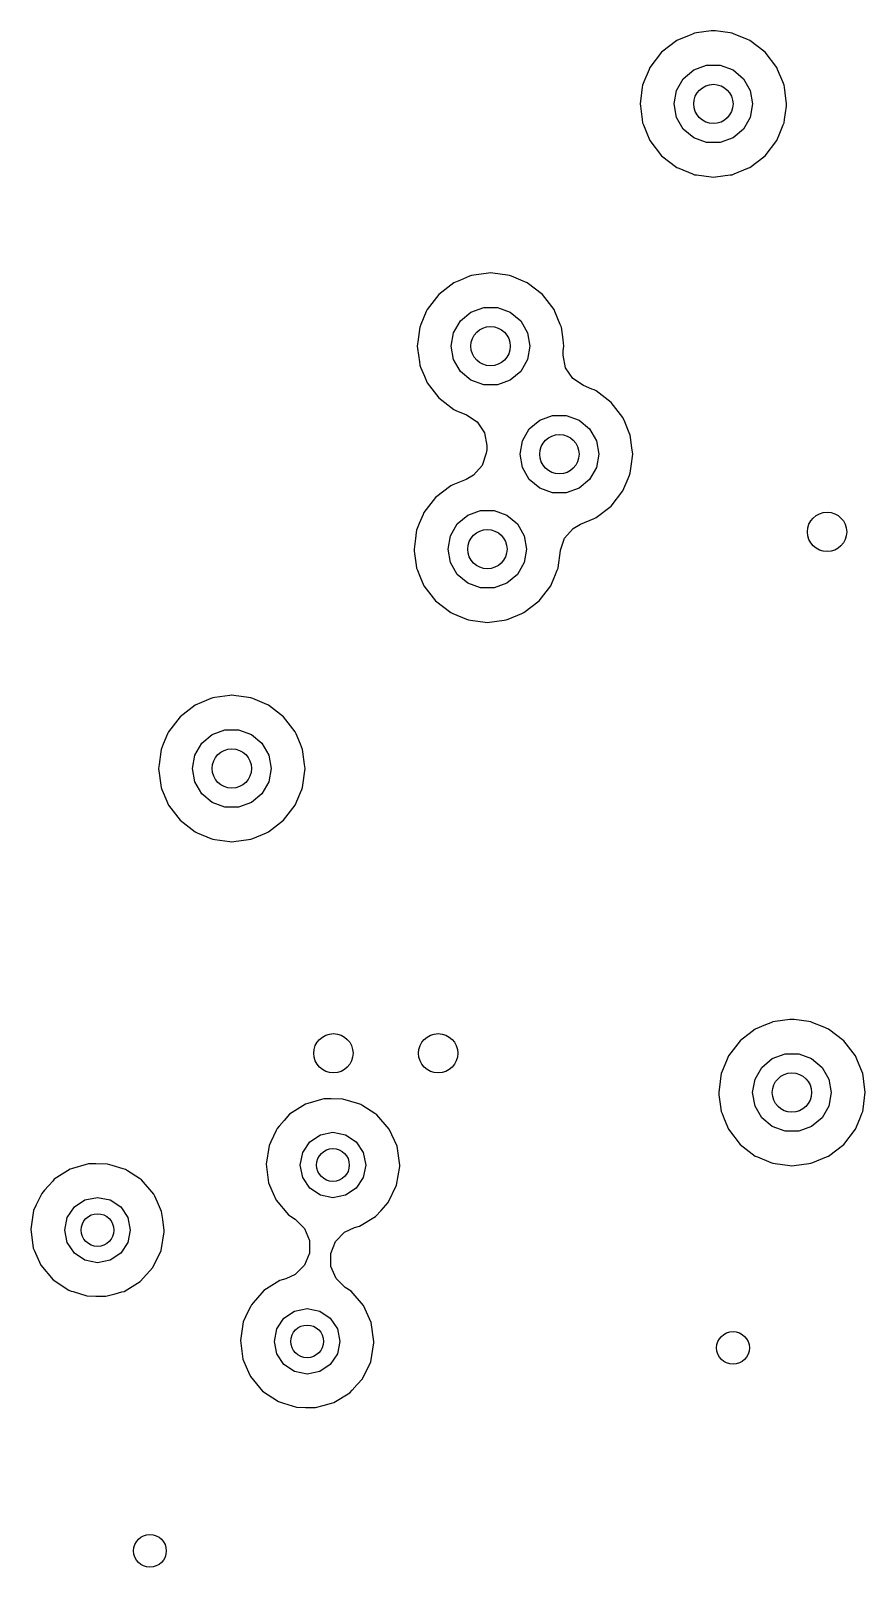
# Model space of a CAD drawing. Extents: x 0.99 to 4.24, y -7.27 to -4.02.
# Drawn here: x 3.1099 to 3.3606, y -5.7726 to -5.3107 of the extents above; entities that cross this region are included whole.
import ezdxf

# ---------------------------------------------------------------- set-up
doc = ezdxf.new("R2010")
doc.units = 0
doc.header["$MEASUREMENT"] = 0
doc.layers.add('BLACK', color=7, linetype='CONTINUOUS')

msp = doc.modelspace()

# ---------------------------------------------------------------- linework, layer by layer
at = {"layer": 'BLACK', "linetype": 'CONTINUOUS'}
for p, q in [((3.30769, -5.31206), (3.30395, -5.31361)), ((3.30866, -5.31166), (3.30769, -5.31206)), ((3.30926, -5.31141), (3.30866, -5.31166)), ((3.30866, -5.31166), (3.30866, -5.31166)), ((3.30991, -5.31132), (3.30926, -5.31141)), ((3.31431, -5.31074), (3.30991, -5.31132)), ((3.30991, -5.31132), (3.30991, -5.31132)), ((3.31496, -5.31066), (3.31431, -5.31074)), ((3.31561, -5.31074), (3.31496, -5.31066)), ((3.32001, -5.31132), (3.31561, -5.31074)), ((3.32066, -5.31141), (3.32001, -5.31132)), ((3.32001, -5.31132), (3.32001, -5.31132)), ((3.32126, -5.31166), (3.32066, -5.31141)), ((3.325, -5.31321), (3.32126, -5.31166)), ((3.32126, -5.31166), (3.32126, -5.31166)), ((3.29939, -5.31711), (3.29589, -5.32167)), ((3.30395, -5.31361), (3.29939, -5.31711)), ((3.32597, -5.31361), (3.325, -5.31321)), ((3.33053, -5.31711), (3.32597, -5.31361)), ((3.33403, -5.32167), (3.33053, -5.31711)), ((3.29589, -5.32167), (3.29564, -5.32227)), ((3.30906, -5.32245), (3.31291, -5.32105)), ((3.31291, -5.32105), (3.31701, -5.32105)), ((3.31701, -5.32105), (3.32087, -5.32245)), ((3.33428, -5.32227), (3.33403, -5.32167)), ((3.29409, -5.32601), (3.29369, -5.32698)), ((3.29564, -5.32227), (3.29409, -5.32601)), ((3.30386, -5.32864), (3.30591, -5.32509)), ((3.30591, -5.32509), (3.30906, -5.32245)), ((3.32087, -5.32245), (3.32401, -5.32509)), ((3.32401, -5.32509), (3.32606, -5.32864)), ((3.33583, -5.32601), (3.33428, -5.32227)), ((3.33623, -5.32698), (3.33583, -5.32601)), ((3.29338, -5.32936), (3.29294, -5.33268)), ((3.29361, -5.32763), (3.29338, -5.32936)), ((3.29369, -5.32698), (3.29361, -5.32763)), ((3.29361, -5.32763), (3.29361, -5.32763)), ((3.30315, -5.33268), (3.30386, -5.32864)), ((3.32606, -5.32864), (3.32677, -5.33268)), ((3.33631, -5.32763), (3.33623, -5.32698)), ((3.33654, -5.32936), (3.33631, -5.32763)), ((3.33631, -5.32763), (3.33631, -5.32763)), ((3.33698, -5.33268), (3.33654, -5.32936)), ((3.29294, -5.33268), (3.29303, -5.33332)), ((3.29303, -5.33332), (3.29356, -5.33738)), ((3.30386, -5.33672), (3.30315, -5.33268)), ((3.32677, -5.33268), (3.32606, -5.33672)), ((3.33636, -5.33738), (3.33689, -5.33332)), ((3.33689, -5.33332), (3.33698, -5.33268)), ((3.29356, -5.33738), (3.29369, -5.33838)), ((3.29369, -5.33838), (3.29394, -5.33898)), ((3.29394, -5.33898), (3.29394, -5.33898)), ((3.29394, -5.33898), (3.29496, -5.34143)), ((3.30591, -5.34027), (3.30386, -5.33672)), ((3.30906, -5.34291), (3.30591, -5.34027)), ((3.32401, -5.34027), (3.32087, -5.34291)), ((3.32606, -5.33672), (3.32401, -5.34027)), ((3.33497, -5.34143), (3.33598, -5.33898)), ((3.33598, -5.33898), (3.33623, -5.33838)), ((3.33598, -5.33898), (3.33598, -5.33898)), ((3.33623, -5.33838), (3.33636, -5.33738)), ((3.29496, -5.34143), (3.29589, -5.34369)), ((3.29589, -5.34369), (3.29939, -5.34825)), ((3.31291, -5.34431), (3.30906, -5.34291)), ((3.31701, -5.34431), (3.31291, -5.34431)), ((3.32087, -5.34291), (3.31701, -5.34431)), ((3.33053, -5.34825), (3.33403, -5.34369)), ((3.33403, -5.34369), (3.33497, -5.34143)), ((3.29939, -5.34825), (3.30395, -5.35175)), ((3.32597, -5.35175), (3.33053, -5.34825)), ((3.30395, -5.35175), (3.30455, -5.352)), ((3.30455, -5.352), (3.30866, -5.3537)), ((3.30866, -5.3537), (3.30866, -5.3537)), ((3.30866, -5.3537), (3.30926, -5.35395)), ((3.30926, -5.35395), (3.30991, -5.35403)), ((3.30991, -5.35403), (3.30991, -5.35403)), ((3.30991, -5.35403), (3.31431, -5.35461)), ((3.31561, -5.35461), (3.32001, -5.35403)), ((3.32001, -5.35403), (3.32066, -5.35395)), ((3.32001, -5.35403), (3.32001, -5.35403)), ((3.32066, -5.35395), (3.32126, -5.3537)), ((3.32126, -5.3537), (3.32537, -5.352)), ((3.32126, -5.3537), (3.32126, -5.3537)), ((3.32537, -5.352), (3.32597, -5.35175)), ((3.31431, -5.35461), (3.31496, -5.3547)), ((3.31496, -5.3547), (3.31561, -5.35461)), ((3.23702, -5.38644), (3.23246, -5.38994)), ((3.23898, -5.38563), (3.23702, -5.38644)), ((3.24173, -5.38449), (3.23898, -5.38563)), ((3.24233, -5.38424), (3.24173, -5.38449)), ((3.24173, -5.38449), (3.24173, -5.38449)), ((3.24298, -5.38416), (3.24233, -5.38424)), ((3.24738, -5.38358), (3.24298, -5.38416)), ((3.24298, -5.38416), (3.24298, -5.38416)), ((3.24803, -5.38349), (3.24738, -5.38358)), ((3.24868, -5.38358), (3.24803, -5.38349)), ((3.25308, -5.38416), (3.24868, -5.38358)), ((3.25373, -5.38424), (3.25308, -5.38416)), ((3.25308, -5.38416), (3.25308, -5.38416)), ((3.25433, -5.38449), (3.25373, -5.38424)), ((3.25709, -5.38564), (3.25433, -5.38449)), ((3.25433, -5.38449), (3.25433, -5.38449)), ((3.25904, -5.38644), (3.25709, -5.38564)), ((3.2636, -5.38994), (3.25904, -5.38644)), ((3.23246, -5.38994), (3.22896, -5.3945)), ((3.2671, -5.3945), (3.2636, -5.38994)), ((3.22871, -5.39511), (3.22711, -5.39897)), ((3.22896, -5.3945), (3.22871, -5.39511)), ((3.23898, -5.39792), (3.24213, -5.39528)), ((3.24213, -5.39528), (3.24598, -5.39388)), ((3.24598, -5.39388), (3.25008, -5.39388)), ((3.25008, -5.39388), (3.25394, -5.39528)), ((3.25394, -5.39528), (3.25708, -5.39792)), ((3.26735, -5.39511), (3.2671, -5.3945)), ((3.26895, -5.39897), (3.26735, -5.39511)), ((3.22668, -5.40046), (3.22627, -5.40354)), ((3.22676, -5.39981), (3.22668, -5.40046)), ((3.22668, -5.40046), (3.22668, -5.40046)), ((3.22711, -5.39897), (3.22676, -5.39981)), ((3.23693, -5.40147), (3.23898, -5.39792)), ((3.25708, -5.39792), (3.25913, -5.40147)), ((3.2693, -5.39981), (3.26895, -5.39897)), ((3.26939, -5.40046), (3.2693, -5.39981)), ((3.26979, -5.40354), (3.26939, -5.40046)), ((3.26939, -5.40046), (3.26939, -5.40046)), ((3.22627, -5.40354), (3.22601, -5.40551)), ((3.23622, -5.40551), (3.23693, -5.40147)), ((3.25913, -5.40147), (3.25984, -5.40551)), ((3.27005, -5.40551), (3.26979, -5.40354)), ((3.22601, -5.40551), (3.2261, -5.40616)), ((3.2261, -5.40616), (3.22663, -5.4102)), ((3.23693, -5.40955), (3.23622, -5.40551)), ((3.23898, -5.4131), (3.23693, -5.40955)), ((3.25913, -5.40955), (3.25708, -5.4131)), ((3.25984, -5.40551), (3.25913, -5.40955)), ((3.26979, -5.40816), (3.26987, -5.40686)), ((3.27055, -5.41197), (3.26979, -5.40816)), ((3.26987, -5.40686), (3.26997, -5.40616)), ((3.26997, -5.40616), (3.27005, -5.40551)), ((3.26997, -5.40616), (3.26997, -5.40616)), ((3.22663, -5.4102), (3.22676, -5.41121)), ((3.22676, -5.41121), (3.22701, -5.41181)), ((3.22701, -5.41181), (3.22701, -5.41181)), ((3.22701, -5.41181), (3.22815, -5.41455)), ((3.24213, -5.41574), (3.23898, -5.4131)), ((3.25708, -5.4131), (3.25394, -5.41574)), ((3.27271, -5.4152), (3.27055, -5.41197)), ((3.22815, -5.41455), (3.22896, -5.41652)), ((3.22896, -5.41652), (3.23246, -5.42108)), ((3.24598, -5.41714), (3.24213, -5.41574)), ((3.25008, -5.41714), (3.24598, -5.41714)), ((3.25394, -5.41574), (3.25008, -5.41714)), ((3.27594, -5.41736), (3.27271, -5.4152)), ((3.27842, -5.41839), (3.27594, -5.41736)), ((3.27911, -5.41867), (3.27842, -5.41839)), ((3.27971, -5.41892), (3.27911, -5.41867)), ((3.27911, -5.41867), (3.27911, -5.41867)), ((3.28427, -5.42242), (3.27971, -5.41892)), ((3.23246, -5.42108), (3.23702, -5.42458)), ((3.28777, -5.42698), (3.28427, -5.42242)), ((3.23702, -5.42458), (3.23763, -5.42483)), ((3.23763, -5.42483), (3.23763, -5.42483)), ((3.23763, -5.42483), (3.2408, -5.42614)), ((3.2408, -5.42614), (3.24403, -5.4283)), ((3.25965, -5.4304), (3.2628, -5.42776)), ((3.2628, -5.42776), (3.26665, -5.42636)), ((3.26665, -5.42636), (3.27075, -5.42636)), ((3.27075, -5.42636), (3.27461, -5.42776)), ((3.27461, -5.42776), (3.27775, -5.4304)), ((3.28832, -5.4283), (3.28777, -5.42698)), ((3.24403, -5.4283), (3.24619, -5.43153)), ((3.24619, -5.43153), (3.24694, -5.43535)), ((3.2576, -5.43395), (3.25965, -5.4304)), ((3.27775, -5.4304), (3.2798, -5.43395)), ((3.28966, -5.43153), (3.28832, -5.4283)), ((3.28997, -5.43229), (3.28966, -5.43153)), ((3.29005, -5.43294), (3.28997, -5.43229)), ((3.24686, -5.43665), (3.24673, -5.43765)), ((3.24694, -5.43535), (3.24686, -5.43665)), ((3.25689, -5.43799), (3.2576, -5.43395)), ((3.2798, -5.43395), (3.28051, -5.43799)), ((3.29047, -5.43609), (3.29005, -5.43294)), ((3.29005, -5.43294), (3.29005, -5.43294)), ((3.29072, -5.43799), (3.29047, -5.43609)), ((3.24548, -5.44133), (3.24292, -5.44425)), ((3.24673, -5.43765), (3.24548, -5.44133)), ((3.2576, -5.44203), (3.25689, -5.43799)), ((3.25965, -5.44558), (3.2576, -5.44203)), ((3.2798, -5.44203), (3.27775, -5.44558)), ((3.28051, -5.43799), (3.2798, -5.44203)), ((3.28997, -5.44369), (3.29034, -5.44088)), ((3.29034, -5.44088), (3.29063, -5.43864)), ((3.29063, -5.43864), (3.29072, -5.43799)), ((3.24066, -5.44555), (3.23664, -5.44722)), ((3.24292, -5.44425), (3.24066, -5.44555)), ((3.2628, -5.44822), (3.25965, -5.44558)), ((3.27775, -5.44558), (3.27461, -5.44822)), ((3.28777, -5.449), (3.28932, -5.44527)), ((3.28932, -5.44527), (3.28972, -5.44429)), ((3.28972, -5.44429), (3.28997, -5.44369)), ((3.28972, -5.44429), (3.28972, -5.44429)), ((3.23148, -5.45097), (3.22798, -5.45553)), ((3.23604, -5.44747), (3.23148, -5.45097)), ((3.23664, -5.44722), (3.23604, -5.44747)), ((3.23664, -5.44722), (3.23664, -5.44722)), ((3.26665, -5.44962), (3.2628, -5.44822)), ((3.27075, -5.44962), (3.26665, -5.44962)), ((3.27461, -5.44822), (3.27075, -5.44962)), ((3.28427, -5.45356), (3.28777, -5.449)), ((3.22798, -5.45553), (3.22773, -5.45613)), ((3.24114, -5.45631), (3.245, -5.4549)), ((3.245, -5.4549), (3.2491, -5.4549)), ((3.2491, -5.4549), (3.25295, -5.45631)), ((3.27971, -5.45706), (3.28427, -5.45356)), ((3.2266, -5.45886), (3.22578, -5.46084)), ((3.22773, -5.45613), (3.2266, -5.45886)), ((3.23595, -5.4625), (3.238, -5.45894)), ((3.238, -5.45894), (3.24114, -5.45631)), ((3.25295, -5.45631), (3.25609, -5.45894)), ((3.25609, -5.45894), (3.25815, -5.4625)), ((3.27027, -5.4632), (3.27283, -5.46028)), ((3.27283, -5.46028), (3.27508, -5.45898)), ((3.27508, -5.45898), (3.27911, -5.45731)), ((3.27911, -5.45731), (3.27971, -5.45706)), ((3.22545, -5.46334), (3.22503, -5.46654)), ((3.22569, -5.46148), (3.22545, -5.46334)), ((3.22578, -5.46084), (3.22569, -5.46148)), ((3.22569, -5.46148), (3.22569, -5.46148)), ((3.23524, -5.46654), (3.23595, -5.4625)), ((3.25815, -5.4625), (3.25886, -5.46654)), ((3.26902, -5.46688), (3.27027, -5.4632)), ((3.22503, -5.46654), (3.22511, -5.46718)), ((3.22511, -5.46718), (3.22566, -5.47136)), ((3.23595, -5.47058), (3.23524, -5.46654)), ((3.25886, -5.46654), (3.25815, -5.47058)), ((3.26843, -5.47136), (3.26891, -5.46771)), ((3.26891, -5.46771), (3.26902, -5.46688)), ((3.22566, -5.47136), (3.22578, -5.47223)), ((3.22578, -5.47223), (3.22603, -5.47284)), ((3.22603, -5.47284), (3.22603, -5.47284)), ((3.22603, -5.47284), (3.22679, -5.47468)), ((3.238, -5.47413), (3.23595, -5.47058)), ((3.24114, -5.47676), (3.238, -5.47413)), ((3.25609, -5.47413), (3.25295, -5.47676)), ((3.25815, -5.47058), (3.25609, -5.47413)), ((3.2673, -5.47468), (3.26807, -5.47284)), ((3.26807, -5.47284), (3.26832, -5.47223)), ((3.26807, -5.47284), (3.26807, -5.47284)), ((3.26832, -5.47223), (3.26843, -5.47136)), ((3.22679, -5.47468), (3.22798, -5.47754)), ((3.22798, -5.47754), (3.23148, -5.48211)), ((3.245, -5.47817), (3.24114, -5.47676)), ((3.2491, -5.47817), (3.245, -5.47817)), ((3.25295, -5.47676), (3.2491, -5.47817)), ((3.26262, -5.48211), (3.26612, -5.47754)), ((3.26612, -5.47754), (3.26721, -5.4749)), ((3.26721, -5.4749), (3.2673, -5.47468)), ((3.23148, -5.48211), (3.23604, -5.4856)), ((3.25806, -5.4856), (3.26262, -5.48211)), ((3.23604, -5.4856), (3.23664, -5.48585)), ((3.23664, -5.48585), (3.24075, -5.48755)), ((3.24075, -5.48755), (3.24075, -5.48755)), ((3.24075, -5.48755), (3.24135, -5.4878)), ((3.24135, -5.4878), (3.242, -5.48789)), ((3.242, -5.48789), (3.242, -5.48789)), ((3.242, -5.48789), (3.2464, -5.48847)), ((3.24769, -5.48847), (3.2521, -5.48789)), ((3.2521, -5.48789), (3.25275, -5.4878)), ((3.2521, -5.48789), (3.2521, -5.48789)), ((3.25275, -5.4878), (3.25335, -5.48755)), ((3.25335, -5.48755), (3.25745, -5.48585)), ((3.25335, -5.48755), (3.25335, -5.48755)), ((3.25745, -5.48585), (3.25806, -5.4856)), ((3.2464, -5.48847), (3.24705, -5.48855)), ((3.24705, -5.48855), (3.24769, -5.48847)), ((3.16458, -5.51121), (3.16397, -5.51146)), ((3.16522, -5.51113), (3.16458, -5.51121)), ((3.16963, -5.51055), (3.16522, -5.51113)), ((3.16522, -5.51113), (3.16522, -5.51113)), ((3.17028, -5.51046), (3.16963, -5.51055)), ((3.17092, -5.51055), (3.17028, -5.51046)), ((3.17533, -5.51113), (3.17092, -5.51055)), ((3.17597, -5.51121), (3.17533, -5.51113)), ((3.17533, -5.51113), (3.17533, -5.51113)), ((3.17658, -5.51146), (3.17597, -5.51121)), ((3.15927, -5.51341), (3.15471, -5.51691)), ((3.16121, -5.51261), (3.15927, -5.51341)), ((3.16397, -5.51146), (3.16121, -5.51261)), ((3.16397, -5.51146), (3.16397, -5.51146)), ((3.18011, -5.51292), (3.17658, -5.51146)), ((3.17658, -5.51146), (3.17658, -5.51146)), ((3.18129, -5.51341), (3.18011, -5.51292)), ((3.18585, -5.51691), (3.18129, -5.51341)), ((3.15471, -5.51691), (3.15121, -5.52147)), ((3.18934, -5.52147), (3.18585, -5.51691)), ((3.14966, -5.52519), (3.14901, -5.52678)), ((3.15096, -5.52207), (3.14966, -5.52519)), ((3.15121, -5.52147), (3.15096, -5.52207)), ((3.15918, -5.52844), (3.16123, -5.52489)), ((3.16123, -5.52489), (3.16437, -5.52225)), ((3.16437, -5.52225), (3.16822, -5.52085)), ((3.16822, -5.52085), (3.17233, -5.52085)), ((3.17233, -5.52085), (3.17618, -5.52225)), ((3.17618, -5.52225), (3.17932, -5.52489)), ((3.17932, -5.52489), (3.18137, -5.52844)), ((3.18959, -5.52207), (3.18934, -5.52147)), ((3.19089, -5.52519), (3.18959, -5.52207)), ((3.19154, -5.52678), (3.19089, -5.52519)), ((3.14892, -5.52743), (3.14841, -5.53131)), ((3.14901, -5.52678), (3.14892, -5.52743)), ((3.14892, -5.52743), (3.14892, -5.52743)), ((3.15846, -5.53248), (3.15918, -5.52844)), ((3.18137, -5.52844), (3.18209, -5.53248)), ((3.19163, -5.52743), (3.19154, -5.52678)), ((3.19214, -5.53131), (3.19163, -5.52743)), ((3.19163, -5.52743), (3.19163, -5.52743)), ((3.14841, -5.53131), (3.14826, -5.53248)), ((3.14826, -5.53248), (3.14901, -5.53818)), ((3.15918, -5.53652), (3.15846, -5.53248)), ((3.18209, -5.53248), (3.18137, -5.53652)), ((3.19154, -5.53818), (3.19229, -5.53248)), ((3.19229, -5.53248), (3.19214, -5.53131)), ((3.14901, -5.53818), (3.14926, -5.53878)), ((3.14926, -5.53878), (3.14926, -5.53878)), ((3.14926, -5.53878), (3.14965, -5.53974)), ((3.16123, -5.54007), (3.15918, -5.53652)), ((3.18137, -5.53652), (3.17932, -5.54007)), ((3.1909, -5.53974), (3.19129, -5.53878)), ((3.19129, -5.53878), (3.19154, -5.53818)), ((3.19129, -5.53878), (3.19129, -5.53878)), ((3.14965, -5.53974), (3.15121, -5.54349)), ((3.15121, -5.54349), (3.15471, -5.54805)), ((3.16437, -5.54271), (3.16123, -5.54007)), ((3.16822, -5.54411), (3.16437, -5.54271)), ((3.17618, -5.54271), (3.17233, -5.54411)), ((3.17932, -5.54007), (3.17618, -5.54271)), ((3.18585, -5.54805), (3.18934, -5.54349)), ((3.18934, -5.54349), (3.1909, -5.53974)), ((3.15471, -5.54805), (3.15927, -5.55155)), ((3.17233, -5.54411), (3.16822, -5.54411)), ((3.18129, -5.55155), (3.18585, -5.54805)), ((3.15927, -5.55155), (3.15987, -5.5518)), ((3.15987, -5.5518), (3.16397, -5.5535)), ((3.17658, -5.5535), (3.18068, -5.5518)), ((3.18068, -5.5518), (3.18129, -5.55155)), ((3.16397, -5.5535), (3.16397, -5.5535)), ((3.16397, -5.5535), (3.16458, -5.55375)), ((3.16458, -5.55375), (3.16522, -5.55383)), ((3.16522, -5.55383), (3.16522, -5.55383)), ((3.16522, -5.55383), (3.16963, -5.55441)), ((3.16963, -5.55441), (3.17028, -5.5545)), ((3.17028, -5.5545), (3.17092, -5.55441)), ((3.17092, -5.55441), (3.17533, -5.55383)), ((3.17533, -5.55383), (3.17597, -5.55375)), ((3.17533, -5.55383), (3.17533, -5.55383)), ((3.17597, -5.55375), (3.17658, -5.5535)), ((3.17658, -5.5535), (3.17658, -5.5535)), ((3.33794, -5.60799), (3.33353, -5.60857)), ((3.33858, -5.6079), (3.33794, -5.60799)), ((3.33923, -5.60799), (3.33858, -5.6079)), ((3.34363, -5.60857), (3.33923, -5.60799)), ((3.32576, -5.61224), (3.32365, -5.61386)), ((3.32757, -5.61085), (3.32576, -5.61224)), ((3.33064, -5.60958), (3.32757, -5.61085)), ((3.33228, -5.6089), (3.33064, -5.60958)), ((3.33288, -5.60865), (3.33228, -5.6089)), ((3.33228, -5.6089), (3.33228, -5.6089)), ((3.33353, -5.60857), (3.33288, -5.60865)), ((3.33353, -5.60857), (3.33353, -5.60857)), ((3.34428, -5.60865), (3.34363, -5.60857)), ((3.34363, -5.60857), (3.34363, -5.60857)), ((3.34488, -5.6089), (3.34428, -5.60865)), ((3.34795, -5.61017), (3.34488, -5.6089)), ((3.34488, -5.6089), (3.34488, -5.6089)), ((3.34959, -5.61085), (3.34795, -5.61017)), ((3.35415, -5.61435), (3.34959, -5.61085)), ((3.32301, -5.61435), (3.31951, -5.61891)), ((3.32365, -5.61386), (3.32301, -5.61435)), ((3.35765, -5.61891), (3.35415, -5.61435)), ((3.31891, -5.62037), (3.31761, -5.62351)), ((3.31951, -5.61891), (3.31891, -5.62037)), ((3.32953, -5.62233), (3.33268, -5.61969)), ((3.33268, -5.61969), (3.33653, -5.61829)), ((3.33653, -5.61829), (3.34063, -5.61829)), ((3.34063, -5.61829), (3.34449, -5.61969)), ((3.34449, -5.61969), (3.34763, -5.62233)), ((3.35825, -5.62037), (3.35765, -5.61891)), ((3.35956, -5.62351), (3.35825, -5.62037)), ((3.317, -5.62658), (3.31656, -5.62992)), ((3.31723, -5.62487), (3.317, -5.62658)), ((3.31731, -5.62422), (3.31723, -5.62487)), ((3.31723, -5.62487), (3.31723, -5.62487)), ((3.31761, -5.62351), (3.31731, -5.62422)), ((3.32677, -5.62992), (3.32748, -5.62588)), ((3.32748, -5.62588), (3.32953, -5.62233)), ((3.34763, -5.62233), (3.34968, -5.62588)), ((3.34968, -5.62588), (3.35039, -5.62992)), ((3.35985, -5.62422), (3.35956, -5.62351)), ((3.35994, -5.62487), (3.35985, -5.62422)), ((3.36016, -5.62658), (3.35994, -5.62487)), ((3.35994, -5.62487), (3.35994, -5.62487)), ((3.3606, -5.62992), (3.36016, -5.62658)), ((3.31656, -5.62992), (3.31665, -5.63057)), ((3.31665, -5.63057), (3.31711, -5.63407)), ((3.32748, -5.63396), (3.32677, -5.62992)), ((3.35039, -5.62992), (3.34968, -5.63396)), ((3.36006, -5.63407), (3.36052, -5.63057)), ((3.36052, -5.63057), (3.3606, -5.62992)), ((3.19246, -5.63339), (3.18765, -5.63642)), ((3.19315, -5.63319), (3.19246, -5.63339)), ((3.19725, -5.63202), (3.19315, -5.63319)), ((3.19315, -5.63319), (3.19315, -5.63319)), ((3.19794, -5.63182), (3.19725, -5.63202)), ((3.19725, -5.63202), (3.19725, -5.63202)), ((3.19864, -5.63183), (3.19794, -5.63182)), ((3.20016, -5.63184), (3.19864, -5.63183)), ((3.20362, -5.63186), (3.20016, -5.63184)), ((3.20607, -5.63259), (3.20362, -5.63186)), ((3.2084, -5.63328), (3.20607, -5.63259)), ((3.20908, -5.63349), (3.2084, -5.63328)), ((3.2084, -5.63328), (3.2084, -5.63328)), ((3.20967, -5.63387), (3.20908, -5.63349)), ((3.21325, -5.6362), (3.20967, -5.63387)), ((3.31711, -5.63407), (3.31731, -5.63562)), ((3.31731, -5.63562), (3.31756, -5.63622)), ((3.32953, -5.63751), (3.32748, -5.63396)), ((3.34968, -5.63396), (3.34763, -5.63751)), ((3.3596, -5.63622), (3.35985, -5.63562)), ((3.35985, -5.63562), (3.36006, -5.63407)), ((3.18389, -5.64069), (3.18359, -5.64133)), ((3.18446, -5.64004), (3.18389, -5.64069)), ((3.18597, -5.63833), (3.18446, -5.64004)), ((3.18765, -5.63642), (3.18597, -5.63833)), ((3.21385, -5.63658), (3.21325, -5.6362)), ((3.21325, -5.6362), (3.21325, -5.6362)), ((3.21756, -5.64089), (3.21385, -5.63658)), ((3.31756, -5.63622), (3.31756, -5.63622)), ((3.31756, -5.63622), (3.31821, -5.6378)), ((3.31821, -5.6378), (3.31951, -5.64093)), ((3.33268, -5.64015), (3.32953, -5.63751)), ((3.33653, -5.64155), (3.33268, -5.64015)), ((3.34449, -5.64015), (3.34063, -5.64155)), ((3.34763, -5.63751), (3.34449, -5.64015)), ((3.35765, -5.64093), (3.35895, -5.6378)), ((3.35895, -5.6378), (3.3596, -5.63622)), ((3.3596, -5.63622), (3.3596, -5.63622)), ((3.18199, -5.64472), (3.18147, -5.64584)), ((3.18359, -5.64133), (3.18199, -5.64472)), ((3.18359, -5.64133), (3.18359, -5.64133)), ((3.19157, -5.64794), (3.1937, -5.64474)), ((3.1937, -5.64474), (3.19689, -5.64261)), ((3.19689, -5.64261), (3.20066, -5.64186)), ((3.20066, -5.64186), (3.20443, -5.64261)), ((3.20443, -5.64261), (3.20762, -5.64474)), ((3.20762, -5.64474), (3.20975, -5.64794)), ((3.21992, -5.64607), (3.21756, -5.64089)), ((3.31951, -5.64093), (3.32301, -5.64549)), ((3.34063, -5.64155), (3.33653, -5.64155)), ((3.35415, -5.64549), (3.35765, -5.64093)), ((3.18147, -5.64584), (3.18059, -5.65146)), ((3.19082, -5.6517), (3.19157, -5.64794)), ((3.20975, -5.64794), (3.2105, -5.6517)), ((3.22072, -5.6517), (3.21992, -5.64607)), ((3.32301, -5.64549), (3.32757, -5.64899)), ((3.32757, -5.64899), (3.32818, -5.64924)), ((3.32818, -5.64924), (3.33228, -5.65094)), ((3.34488, -5.65094), (3.34899, -5.64924)), ((3.34899, -5.64924), (3.34959, -5.64899)), ((3.34959, -5.64899), (3.35415, -5.64549)), ((3.12173, -5.65294), (3.11692, -5.65598)), ((3.12241, -5.65275), (3.12173, -5.65294)), ((3.12652, -5.65157), (3.12241, -5.65275)), ((3.12241, -5.65275), (3.12241, -5.65275)), ((3.1272, -5.65138), (3.12652, -5.65157)), ((3.12652, -5.65157), (3.12652, -5.65157)), ((3.12791, -5.65138), (3.1272, -5.65138)), ((3.12942, -5.65139), (3.12791, -5.65138)), ((3.13289, -5.65141), (3.12942, -5.65139)), ((3.13436, -5.65186), (3.13289, -5.65141)), ((3.13766, -5.65284), (3.13436, -5.65186)), ((3.13834, -5.65304), (3.13766, -5.65284)), ((3.13766, -5.65284), (3.13766, -5.65284)), ((3.13893, -5.65343), (3.13834, -5.65304)), ((3.14252, -5.65575), (3.13893, -5.65343)), ((3.18059, -5.65146), (3.18133, -5.6571)), ((3.19157, -5.65547), (3.19082, -5.6517)), ((3.2105, -5.6517), (3.20975, -5.65547)), ((3.21978, -5.6578), (3.22072, -5.65219)), ((3.22072, -5.65219), (3.22072, -5.6517)), ((3.33228, -5.65094), (3.33228, -5.65094)), ((3.33228, -5.65094), (3.33288, -5.65119)), ((3.33288, -5.65119), (3.33353, -5.65128)), ((3.33353, -5.65128), (3.33353, -5.65128)), ((3.33353, -5.65128), (3.33794, -5.65186)), ((3.33794, -5.65186), (3.33858, -5.65194)), ((3.33858, -5.65194), (3.33923, -5.65186)), ((3.33923, -5.65186), (3.34363, -5.65128)), ((3.34363, -5.65128), (3.34428, -5.65119)), ((3.34363, -5.65128), (3.34363, -5.65128)), ((3.34428, -5.65119), (3.34488, -5.65094)), ((3.34488, -5.65094), (3.34488, -5.65094)), ((3.11401, -5.65927), (3.11315, -5.66024)), ((3.11645, -5.65651), (3.11401, -5.65927)), ((3.11692, -5.65598), (3.11645, -5.65651)), ((3.14311, -5.65614), (3.14252, -5.65575)), ((3.14252, -5.65575), (3.14252, -5.65575)), ((3.14683, -5.66045), (3.14311, -5.65614)), ((3.18133, -5.6571), (3.18162, -5.65775)), ((3.18162, -5.65775), (3.18162, -5.65775)), ((3.18162, -5.65775), (3.18271, -5.66024)), ((3.1937, -5.65866), (3.19157, -5.65547)), ((3.19689, -5.6608), (3.1937, -5.65866)), ((3.20762, -5.65866), (3.20443, -5.6608)), ((3.20975, -5.65547), (3.20762, -5.65866)), ((3.21729, -5.66292), (3.21978, -5.6578)), ((3.11152, -5.66372), (3.11073, -5.66539)), ((3.11285, -5.66089), (3.11152, -5.66372)), ((3.11315, -5.66024), (3.11285, -5.66089)), ((3.11285, -5.66089), (3.11285, -5.66089)), ((3.12296, -5.6643), (3.12615, -5.66217)), ((3.12615, -5.66217), (3.12992, -5.66142)), ((3.12992, -5.66142), (3.13369, -5.66217)), ((3.13369, -5.66217), (3.13688, -5.6643)), ((3.14712, -5.66109), (3.14683, -5.66045)), ((3.14792, -5.66285), (3.14712, -5.66109)), ((3.14712, -5.66109), (3.14712, -5.66109)), ((3.14918, -5.66563), (3.14792, -5.66285)), ((3.18271, -5.66024), (3.18362, -5.66231)), ((3.18362, -5.66231), (3.18728, -5.66666)), ((3.20066, -5.66155), (3.19689, -5.6608)), ((3.20443, -5.6608), (3.20066, -5.66155)), ((3.2151, -5.66535), (3.21729, -5.66292)), ((3.11073, -5.66539), (3.10986, -5.67101)), ((3.12008, -5.67126), (3.12083, -5.66749)), ((3.12083, -5.66749), (3.12296, -5.6643)), ((3.13688, -5.6643), (3.13901, -5.66749)), ((3.13901, -5.66749), (3.13976, -5.67126)), ((3.14953, -5.66804), (3.14918, -5.66563)), ((3.14978, -5.66982), (3.14953, -5.66804)), ((3.18728, -5.66666), (3.18787, -5.66706)), ((3.18787, -5.66706), (3.18787, -5.66706)), ((3.18787, -5.66706), (3.18932, -5.66802)), ((3.18932, -5.66802), (3.19207, -5.67076)), ((3.20863, -5.67012), (3.21348, -5.66714)), ((3.21348, -5.66714), (3.2151, -5.66535)), ((3.10986, -5.67101), (3.11059, -5.67666)), ((3.12083, -5.67503), (3.12008, -5.67126)), ((3.13976, -5.67126), (3.13901, -5.67503)), ((3.14904, -5.67736), (3.14998, -5.67175)), ((3.14999, -5.67126), (3.14978, -5.66982)), ((3.14998, -5.67175), (3.14999, -5.67126)), ((3.19207, -5.67076), (3.19357, -5.67435)), ((3.20144, -5.67471), (3.20415, -5.67192)), ((3.20415, -5.67192), (3.20718, -5.67052)), ((3.20718, -5.67052), (3.20863, -5.67012)), ((3.11059, -5.67666), (3.11088, -5.67731)), ((3.11088, -5.67731), (3.11088, -5.67731)), ((3.11088, -5.67731), (3.11246, -5.68091)), ((3.12296, -5.67822), (3.12083, -5.67503)), ((3.13901, -5.67503), (3.13688, -5.67822)), ((3.14656, -5.68248), (3.14904, -5.67736)), ((3.19357, -5.67435), (3.19357, -5.67824)), ((3.2, -5.67832), (3.20144, -5.67471)), ((3.11246, -5.68091), (3.11289, -5.68186)), ((3.11289, -5.68186), (3.11655, -5.68622)), ((3.12615, -5.68035), (3.12296, -5.67822)), ((3.12992, -5.6811), (3.12615, -5.68035)), ((3.13369, -5.68035), (3.12992, -5.6811)), ((3.13688, -5.67822), (3.13369, -5.68035)), ((3.19209, -5.68183), (3.18935, -5.68458)), ((3.19357, -5.67824), (3.19209, -5.68183)), ((3.20005, -5.68221), (3.2, -5.67832)), ((3.20159, -5.68577), (3.20005, -5.68221)), ((3.11655, -5.68622), (3.12128, -5.68937)), ((3.13789, -5.68968), (3.14274, -5.6867)), ((3.14274, -5.6867), (3.14656, -5.68248)), ((3.18472, -5.68641), (3.17991, -5.68944)), ((3.1854, -5.68621), (3.18472, -5.68641)), ((3.18654, -5.68589), (3.1854, -5.68621)), ((3.1854, -5.68621), (3.1854, -5.68621)), ((3.18935, -5.68458), (3.18654, -5.68589)), ((3.20438, -5.68848), (3.20159, -5.68577)), ((3.12128, -5.68937), (3.12196, -5.68958)), ((3.12196, -5.68958), (3.12196, -5.68958)), ((3.12196, -5.68958), (3.12256, -5.68977)), ((3.12256, -5.68977), (3.12671, -5.69107)), ((3.12671, -5.69107), (3.12941, -5.69112)), ((3.12941, -5.69112), (3.13169, -5.69116)), ((3.13169, -5.69116), (3.13169, -5.69116)), ((3.13169, -5.69116), (3.1324, -5.69117)), ((3.1324, -5.69117), (3.13519, -5.69041)), ((3.13519, -5.69041), (3.13721, -5.68986)), ((3.13721, -5.68986), (3.13789, -5.68968)), ((3.13721, -5.68986), (3.13721, -5.68986)), ((3.17929, -5.69014), (3.17666, -5.69312)), ((3.17991, -5.68944), (3.17929, -5.69014)), ((3.2061, -5.6896), (3.20438, -5.68848)), ((3.20982, -5.69391), (3.2061, -5.6896)), ((3.17513, -5.69586), (3.17372, -5.69886)), ((3.17584, -5.69435), (3.17513, -5.69586)), ((3.17614, -5.69371), (3.17584, -5.69435)), ((3.17584, -5.69435), (3.17584, -5.69435)), ((3.17666, -5.69312), (3.17614, -5.69371)), ((3.18595, -5.69776), (3.18915, -5.69563)), ((3.18915, -5.69563), (3.19291, -5.69488)), ((3.19291, -5.69488), (3.19668, -5.69563)), ((3.19668, -5.69563), (3.19987, -5.69776)), ((3.21217, -5.69909), (3.20982, -5.69391)), ((3.17372, -5.69886), (3.17285, -5.70448)), ((3.18382, -5.70096), (3.18595, -5.69776)), ((3.19987, -5.69776), (3.20201, -5.70096)), ((3.21298, -5.70472), (3.21217, -5.69909)), ((3.17285, -5.70448), (3.17359, -5.71012)), ((3.18307, -5.70472), (3.18382, -5.70096)), ((3.18382, -5.70849), (3.18307, -5.70472)), ((3.20201, -5.70096), (3.20276, -5.70472)), ((3.20276, -5.70472), (3.20201, -5.70849)), ((3.21203, -5.71083), (3.21297, -5.70521)), ((3.21297, -5.70521), (3.21298, -5.70472)), ((3.18595, -5.71168), (3.18382, -5.70849)), ((3.20201, -5.70849), (3.19987, -5.71168)), ((3.17359, -5.71012), (3.17387, -5.71077)), ((3.17387, -5.71077), (3.17387, -5.71077)), ((3.17387, -5.71077), (3.17527, -5.71395)), ((3.17527, -5.71395), (3.17588, -5.71533)), ((3.18915, -5.71382), (3.18595, -5.71168)), ((3.19291, -5.71457), (3.18915, -5.71382)), ((3.19668, -5.71382), (3.19291, -5.71457)), ((3.19987, -5.71168), (3.19668, -5.71382)), ((3.20955, -5.71595), (3.21203, -5.71083)), ((3.17588, -5.71533), (3.17954, -5.71968)), ((3.2064, -5.71943), (3.20796, -5.7177)), ((3.20796, -5.7177), (3.20955, -5.71595)), ((3.17954, -5.71968), (3.18427, -5.72284)), ((3.18427, -5.72284), (3.18495, -5.72305)), ((3.18495, -5.72305), (3.18495, -5.72305)), ((3.18495, -5.72305), (3.18585, -5.72333)), ((3.18585, -5.72333), (3.18971, -5.72453)), ((3.1977, -5.72401), (3.2002, -5.72333)), ((3.2002, -5.72333), (3.20088, -5.72314)), ((3.2002, -5.72333), (3.2002, -5.72333)), ((3.20088, -5.72314), (3.20573, -5.72016)), ((3.20573, -5.72016), (3.2064, -5.71943)), ((3.18971, -5.72453), (3.1924, -5.72458)), ((3.1924, -5.72458), (3.19468, -5.72462)), ((3.19468, -5.72462), (3.19468, -5.72462)), ((3.19468, -5.72462), (3.19539, -5.72464)), ((3.19539, -5.72464), (3.1977, -5.72401))]:
    msp.add_line(p, q, dxfattribs=at)
at = {"layer": 'BLACK'}
for centre, radius in [((3.31496, -5.33268), 0.00591), ((3.24803, -5.40551), 0.00591), ((3.2687, -5.43799), 0.00591), ((3.34912, -5.46135), 0.00591), ((3.24705, -5.46654), 0.00591), ((3.17028, -5.53248), 0.00591), ((3.20079, -5.61811), 0.00591), ((3.23228, -5.61811), 0.00591), ((3.33858, -5.62992), 0.00591), ((3.20066, -5.6517), 0.00492), ((3.12992, -5.67126), 0.00492), ((3.19291, -5.70472), 0.00492), ((3.32087, -5.70669), 0.00492), ((3.14567, -5.76772), 0.00492)]:
    msp.add_circle(centre, radius, dxfattribs=at)

doc.saveas('drawing.dxf')
